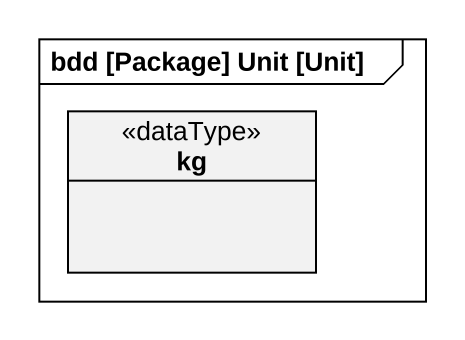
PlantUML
@startuml
mainframe bdd [Package] Unit [Unit]
hide circle
hide empty members
class kg <<dataType>>
@enduml
